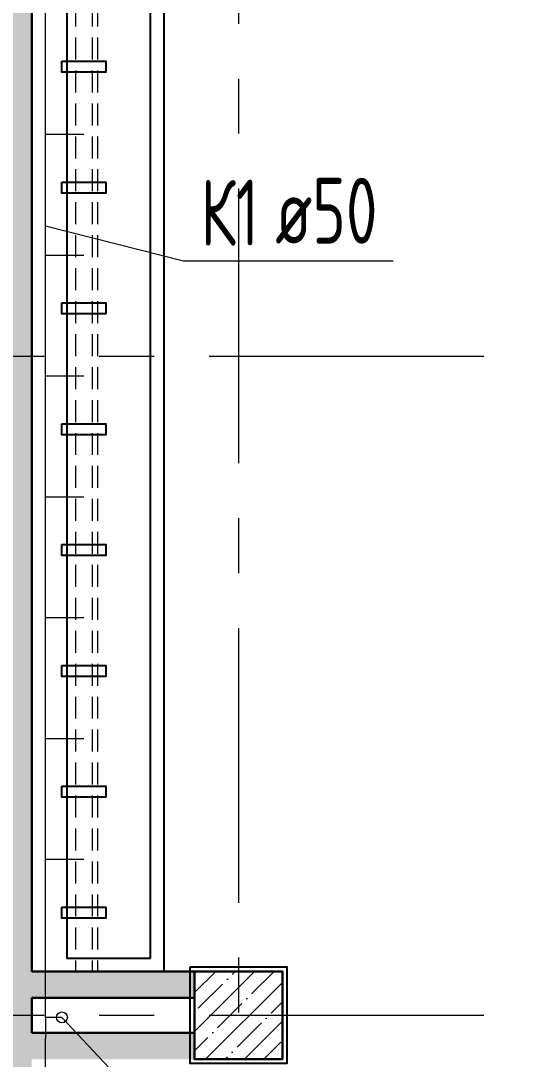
# Model space of a CAD drawing. Header units: millimetres. Extents: x -8689834 to 9420486, y -73560 to 166298.
# Drawn here: x -201223 to -198944, y 112401 to 117127 of the extents above; entities that cross this region are included whole.
import ezdxf
from ezdxf import colors
from ezdxf.entities.mleader import LeaderData, LeaderLine
from ezdxf.math import Vec2, Vec3

# ---------------------------------------------------------------- set-up
doc = ezdxf.new("R2010")
doc.units = ezdxf.units.MM
doc.header["$MEASUREMENT"] = 0
doc.linetypes.add('ADSK_Штриховая_ш2 п1', pattern=[3, 2, -1])
doc.linetypes.add('CENTER', pattern=[2, 1.25, -0.25, 0.25, -0.25])
doc.layers.get('0').update_dxf_attribs({"color": 250, "lineweight": 9})
for name, color, linetype, lineweight in [('АР_Колонны', 250, 'Continuous', 30), ('АР_Колонны Штрих', 250, 'Continuous', 5), ('АР_Оси', 195, 'Continuous', 9), ('АР_Отметки', 250, 'Continuous', 15), ('АР_Перегородки газоблок', 165, 'Continuous', 30), ('АР_Перегородки газоблок_Штрих', 165, 'Continuous', 5), ('АР_тонкая линия', 250, 'Continuous', 0), ('ВК_канализация', 32, 'Continuous', 15)]:
    doc.layers.add(name, color=color, linetype=linetype, lineweight=lineweight)
doc.layers.add('АР_Кровля дорожки', color=245, linetype='Continuous')
doc.layers.add('ТХ_сантехника', color=253, linetype='Continuous')
doc.styles.add('ISOCPEUR', font='isocpeur.ttf', dxfattribs={"width": 0.7})

# ---------------------------------------------------------------- blocks, each defined once
blk = doc.blocks.new('раковина столовая 2')
for points in [[(970111.9, -22806.1), (970111.9, -17235.9), (969511.9, -17235.9), (969511.9, -22806.1)], [(969571.9, -22746.1), (969571.9, -17314), (969951.9, -17314), (969951.9, -22746.1)], [(969974.7, -18664), (969774.7, -18664), (969774.7, -18714), (969974.7, -18714)], [(969974.7, -19214), (969774.7, -19214), (969774.7, -19264), (969974.7, -19264)], [(969974.7, -19764), (969774.7, -19764), (969774.7, -19814), (969974.7, -19814)], [(969974.7, -20314), (969774.7, -20314), (969774.7, -20364), (969974.7, -20364)], [(969974.7, -20864), (969774.7, -20864), (969774.7, -20914), (969974.7, -20914)], [(969974.7, -21414), (969774.7, -21414), (969774.7, -21464), (969974.7, -21464)], [(969974.7, -21964), (969774.7, -21964), (969774.7, -22014), (969974.7, -22014)], [(969974.7, -22514), (969774.7, -22514), (969774.7, -22564), (969974.7, -22564)]]:
    blk.add_lwpolyline(points, close=True)
blk = doc.blocks.new('_DotSmall')
at = {"color": 0, "linetype": 'ByBlock', "const_width": 0.5}
blk.add_lwpolyline([(-0.0625, 0, 1), (0.0625, 0, 1)], format="xyb", close=True, dxfattribs=at)
blk = doc.blocks.new('Подложка')
at = {"layer": 'АР_Колонны Штрих', "ltscale": 100}
h = blk.add_hatch(dxfattribs=at)
h.set_pattern_fill('ANSI35', scale=500)
h.set_pattern_definition([(45, (-1157486.01, 152672.16), (-88.388348, 88.388348), []), (45, (-1157397.63, 152672.16), (-88.388348, 88.388348), [156.25, -31.25, 0, -31.25])])
h.paths.add_polyline_path([(-200033.92, 112800.68), (-200433.92, 112800.68), (-200433.92, 112400.68), (-200033.92, 112400.68)])
at = {"layer": 'АР_Перегородки газоблок_Штрих', "ltscale": 100}
h = blk.add_hatch(dxfattribs=at)
h.set_pattern_fill('AR-CONC', scale=30)
h.set_pattern_definition([(50, (0, 0), (215.17805, -18.82564), [22.5, -247.5]), (355, (0, 0), (-41.6254, 225.65764), [18, -198]), (100.45144, (17.93, -1.57), (173.55265, 206.832), [19.12206, -210.34263]), (46.1842, (0, 60), (320.1724, -49.65578), [33.75, -371.25]), (96.63564, (26.68, 55.86), (280.3986, 292.2356), [28.6831, -315.51413]), (351.18416, (0, 60), (280.3986, 292.2356), [27, -297]), (21, (30, 45), (179.07212, -120.78567), [22.5, -247.5]), (326, (30, 45), (72.9946, 217.54501), [18, -198]), (71.45144, (44.92, 34.93), (252.06671, 96.75935), [19.12206, -210.34263]), (37.5, (0, 0), (3.647957, 99.868156), [0, -195.6, 0, -201, 0, -198.75]), (7.5, (0, 0), (78.92086, 118.323514), [0, -114.6, 0, -191.1, 0, -75.75]), (327.5, (-66.9, 0), (160.14673, -6.766462), [0, -75, 0, -234, 0, -310.5]), (317.5, (-96.9, 0), (174.95585, 30.031495), [0, -97.5, 0, -155.4, 0, -220.5])])
h.paths.add_polyline_path([(-201173.79, 118370.89), (-201173.6, 118400.65), (-200433.92, 118400.68), (-200433.92, 118520.68), (-201273.39, 118520.65), (-201273.39, 115964.62), (-201273.32, 115964.62), (-201273.39, 115627.62), (-201273.39, 115600.68), (-201173.79, 115600.68)])
h.paths.add_polyline_path([(-201173.79, 115600.68), (-201273.39, 115600.11), (-201273.39, 115007.17), (-201273.39, 112600.68), (-201173.39, 112600.68), (-201173.39, 112680.68), (-200433.92, 112680.68), (-200433.92, 112800.68), (-200573.79, 112800.68), (-200573.79, 112800.68), (-201173.79, 112800.68)])
h.paths.add_polyline_path([(-200433.92, 112520.65), (-201173.39, 112520.65), (-201173.39, 112600.68), (-201273.39, 112600.68), (-201273.39, 110702.54), (-201173.39, 110702.54), (-201173.39, 112400.65), (-200433.92, 112400.65), (-200433.92, 112400.65)])
at = {"color": 7, "ltscale": 100}
blk.add_lwpolyline([(-200453.92, 112820.68), (-200013.92, 112820.68), (-200013.92, 112380.68), (-200453.92, 112380.68)], close=True, dxfattribs=at)
at = {"layer": 'АР_Колонны', "color": 7, "ltscale": 100}
blk.add_lwpolyline([(-200433.92, 112800.68), (-200033.92, 112800.68), (-200033.92, 112400.68), (-200433.92, 112400.68)], close=True, dxfattribs=at)
at = {"layer": 'АР_Оси', "color": 7, "linetype": 'CENTER', "ltscale": 1000}
for p, q in [((-200233.92, 134363.15), (-200233.92, 78630.8)), ((-224367.61, 115600.68), (-141189.21, 115600.68)), ((-224367.61, 112600.68), (-141189.21, 112600.68))]:
    blk.add_line(p, q, dxfattribs=at)
at = {"layer": 'АР_Перегородки газоблок', "color": 7, "ltscale": 100}
for points in [[(-201173.6, 112800.68), (-201173.6, 118400.65)], [(-201173.39, 112800.68), (-200433.92, 112800.68)], [(-200433.92, 112680.68), (-201173.39, 112680.68)], [(-201173.39, 112680.68), (-201173.39, 112520.65)], [(-201173.39, 112520.65), (-200433.92, 112520.65)]]:
    blk.add_lwpolyline(points, dxfattribs=at)
at = {"layer": 'АР_тонкая линия', "color": 7, "linetype": 'ADSK_Штриховая_ш2 п1', "ltscale": 50}
for points in [[(-200974.39, 118400.66), (-200974.22, 112800.68)], [(-200899.39, 118400.66), (-200899.22, 112800.68)], [(-200874.39, 118400.66), (-200874.22, 112800.68)]]:
    blk.add_lwpolyline(points, dxfattribs=at)
at = {"layer": 'ТХ_сантехника', "color": 7, "xscale": -1}
blk.add_blockref('раковина столовая 2', (768938.15, 135606.77), dxfattribs=at)
at = {"layer": 'АР_Отметки', "color": 7}
ml = blk.add_multileader_mtext('Standard', dxfattribs=at)
ml.set_content('-0,180', color=7, style='ISOCPEUR')
ml.set_leader_properties(color=256, linetype='Continuous', lineweight=-1)
ml.set_arrow_properties(name='DOTSMALL')
ml.build(insert=Vec2(0, 0))
ml.multileader.update_dxf_attribs({"has_text_frame": 1, "text_left_attachment_type": 4, "text_right_attachment_type": 4, "dogleg_length": 100, "arrow_head_size": 180})
ctx = ml.context
ctx.base_point, ctx.char_height, ctx.arrow_head_size, ctx.landing_gap_size, ctx.plane_origin = Vec3(-204920.73, 122356.47), 250, 180, 50, Vec3(-207081.94, 121407.72)
ctx.left_attachment, ctx.right_attachment = 4, 4
notes = []
notes.append((ctx, [(0, (0, 0, 0), (0, 0), (1, 0), 1, [])]))
ctx.mtext.insert, ctx.mtext.width, ctx.mtext.line_spacing_style, ctx.mtext.flow_direction = Vec3(-204870.73, 122689.8), 852.697, 2, 5
ml = blk.add_multileader_mtext('Standard', dxfattribs=at)
ml.set_content('{\\W0.8;-2,730}', color=7, style='ISOCPEUR')
ml.set_leader_properties(color=256, linetype='Continuous', lineweight=-1)
ml.set_arrow_properties(name='DOTSMALL')
ml.build(insert=Vec2(0, 0))
ml.multileader.update_dxf_attribs({"has_text_frame": 1, "text_left_attachment_type": 4, "text_right_attachment_type": 4, "dogleg_length": 100, "arrow_head_size": 180})
ctx = ml.context
ctx.base_point, ctx.char_height, ctx.arrow_head_size, ctx.landing_gap_size, ctx.plane_origin = Vec3(-314791.32, 121809.02, 0), 250, 180, 50, Vec3(-319449.83, 117956.71, 0)
ctx.left_attachment, ctx.right_attachment = 4, 4
notes.append((ctx, [(0, (0, 0, 0), (0, 0), (1, 0), 1, [])]))
ctx.mtext.insert, ctx.mtext.width, ctx.mtext.defined_height, ctx.mtext.line_spacing_style, ctx.mtext.flow_direction = Vec3(-314741.32, 122142.35, 0), 769.989, 343.89, 2, 5
ml = blk.add_multileader_mtext('Standard', dxfattribs=at)
ml.set_content('{\\W0.8;-2,430}', color=7, style='ISOCPEUR')
ml.set_leader_properties(color=256, linetype='Continuous', lineweight=-1)
ml.set_arrow_properties(name='DOTSMALL')
ml.build(insert=Vec2(0, 0))
ml.multileader.update_dxf_attribs({"has_text_frame": 1, "text_left_attachment_type": 4, "text_right_attachment_type": 4, "dogleg_length": 100, "arrow_head_size": 180})
ctx = ml.context
ctx.base_point, ctx.char_height, ctx.arrow_head_size, ctx.landing_gap_size, ctx.plane_origin = Vec3(-301002.25, 120038.58), 250, 180, 50, Vec3(-299949.55, 118383.41)
ctx.left_attachment, ctx.right_attachment = 4, 4
notes.append((ctx, [(0, (0, 0, 0), (0, 0), (1, 0), 1, [])]))
ctx.mtext.insert, ctx.mtext.width, ctx.mtext.line_spacing_style, ctx.mtext.flow_direction = Vec3(-300952.25, 120371.92), 852.697, 2, 5
ml = blk.add_multileader_mtext('Standard', dxfattribs=at)
ml.set_content('{\\W0.8;-2,430}', color=7, style='ISOCPEUR')
ml.set_leader_properties(color=256, linetype='Continuous', lineweight=-1)
ml.set_arrow_properties(name='DOTSMALL')
ml.build(insert=Vec2(0, 0))
ml.multileader.update_dxf_attribs({"has_text_frame": 1, "text_left_attachment_type": 4, "text_right_attachment_type": 4, "dogleg_length": 100, "arrow_head_size": 180})
ctx = ml.context
ctx.base_point, ctx.char_height, ctx.arrow_head_size, ctx.landing_gap_size, ctx.plane_origin = Vec3(-336711.89, 117132.66), 250, 180, 50, Vec3(-335659.19, 115477.48)
ctx.left_attachment, ctx.right_attachment = 4, 4
notes.append((ctx, [(0, (0, 0, 0), (0, 0), (1, 0), 1, [])]))
ctx.mtext.insert, ctx.mtext.width, ctx.mtext.line_spacing_style, ctx.mtext.flow_direction = Vec3(-336661.89, 117465.99), 852.697, 2, 5
for ctx, leaders in notes:
    for number, flags, end, landing, length, lines in leaders:
        leader = LeaderData()
        leader.index, (leader.has_last_leader_line, leader.has_dogleg_vector, leader.attachment_direction) = number, flags
        leader.last_leader_point, leader.dogleg_vector, leader.dogleg_length = Vec3(end), Vec3(landing), length
        for number, points, colour, breaks in lines:
            line = LeaderLine()
            line.index, line.vertices, line.color, line.breaks = number, Vec3.list(points), colors.encode_raw_color(colour), breaks
            leader.lines.append(line)
        ctx.leaders.append(leader)

msp = doc.modelspace()

# ---------------------------------------------------------------- block references
at = {"layer": 'АР_Кровля дорожки', "color": 7}
msp.add_blockref('Подложка', (0, 0), dxfattribs=at)

# ---------------------------------------------------------------- next in the draw order: linework, layer by layer
at = {"layer": 'ВК_канализация', "color": 244, "lineweight": 13, "ltscale": 500, "true_color": 0x991b1e}
for points in [[(-201036.3, 112591), (-201110.7, 112591), (-201110.7, 117798.3), (-200935.4, 117798.3)], [(-200937.1, 116609.1), (-201110.7, 116609.1)], [(-200937.1, 116059.1), (-201110.7, 116059.1)], [(-200937.1, 115509.1), (-201110.7, 115509.1)], [(-200937.1, 114959.1), (-201110.7, 114959.1)], [(-200937.1, 114409.1), (-201110.7, 114409.1)], [(-200937.1, 113859.1), (-201110.7, 113859.1)], [(-200937.1, 113309.1), (-201110.7, 113309.1)], [(-201110.7, 112591), (-201121, 111259.5)]]:
    msp.add_lwpolyline(points, dxfattribs=at)
at = {"layer": 'ВК_канализация', "color": 18, "lineweight": 13, "ltscale": 500, "true_color": 0x000000}
for points in [[(-199530.7, 116032.6), (-200483.2, 116032.6), (-201110.7, 116192.4)], [(-201036.3, 112591), (-200226.5, 111727.5), (-198992.5, 111727.5)]]:
    msp.add_lwpolyline(points, dxfattribs=at)
at = {"layer": 'ВК_канализация', "color": 244, "lineweight": 13, "ltscale": 500, "true_color": 0x991b1e}
msp.add_circle((-201036.3, 112591), 25, dxfattribs=at)

# ---------------------------------------------------------------- next in the draw order: texts
at = {"layer": 'ВК_канализация', "color": 18, "ltscale": 100, "true_color": 0x000000, "char_height": 300, "attachment_point": 4, "style": 'ISOCPEUR'}
for s, insert, width in [('\\pxi-1,l1,t1,5;ø50', (-200066.2, 116262.2), 7500), ('К1', (-200406.7, 116253.4), 5891.51)]:
    msp.add_mtext(s, dxfattribs=dict(at, insert=insert, width=width))

doc.saveas('drawing.dxf')
